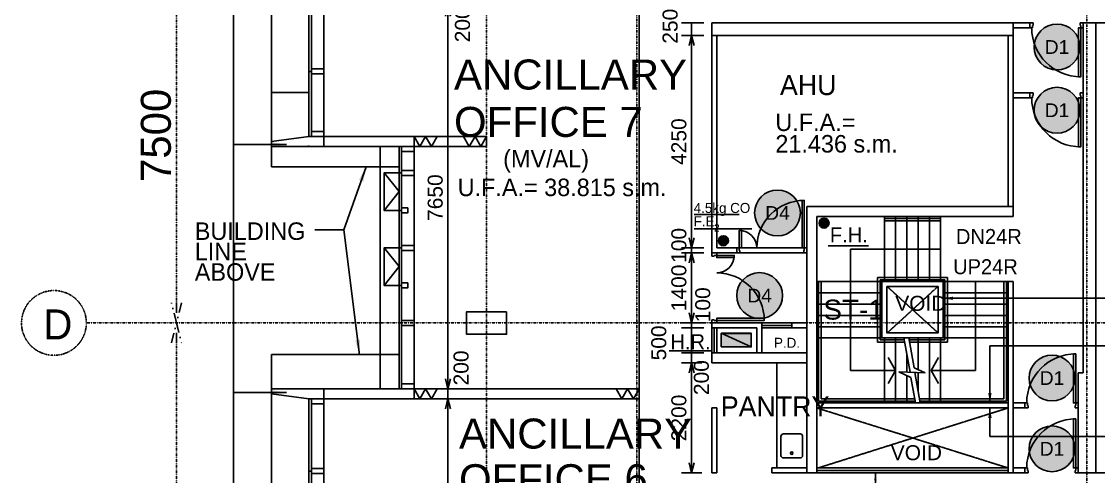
# Model space of a CAD drawing. Header units: millimetres. Extents: x 493 to 50177, y 313 to 55316.
# Drawn here: x 493 to 22018, y 29615 to 38711 of the extents above; entities that cross this region are included whole.
import ezdxf
from ezdxf.enums import TextEntityAlignment as Align

# ---------------------------------------------------------------- set-up
doc = ezdxf.new("R2010")
doc.units = ezdxf.units.MM
doc.linetypes.add('CENTER', pattern=[50.8, 31.75, -6.35, 6.35, -6.35])
doc.linetypes.add('DASHDOT', pattern=[1, 0.5, -0.25, 0, -0.25])
doc.layers.get('0').update_dxf_attribs({"color": 8})
doc.layers.get('Defpoints').update_dxf_attribs({"color": 8})
for name, color, linetype in [('DLN020__', 8, 'DASHDOT'), ('DLN030', 8, 'Continuous'), ('DLN040__', 8, 'Continuous'), ('DLN041_1', 8, 'Continuous'), ('DLN041__', 8, 'Continuous'), ('DLN061__1', 8, 'Continuous'), ('DLN210__', 8, 'Continuous'), ('DLN220__', 8, 'Continuous'), ('DLN240__', 8, 'Continuous'), ('DLN280__', 8, 'Continuous'), ('DLN314__', 8, 'Continuous'), ('DLN315__', 8, 'Continuous'), ('DLN324__', 8, 'Continuous'), ('DLN325-1', 8, 'Continuous'), ('DLN325__', 8, 'Continuous'), ('DLN327__', 8, 'CENTER'), ('DLN580__', 8, 'Continuous'), ('DLN581__', 8, 'Continuous'), ('DLN583__', 8, 'Continuous'), ('DLN740__', 8, 'Continuous'), ('FITBATH', 8, 'Continuous'), ('FITDOOR', 8, 'Continuous'), ('FS-10', 8, 'Continuous'), ('MARK', 8, 'Continuous')]:
    doc.layers.add(name, color=color, linetype=linetype)
doc.styles.add('ROMANS', font='swissl.ttf')
doc.styles.add('SWIS721LT450', font='swissl.ttf')
doc.styles.add('SWIS721LT750', font='swissl.ttf')
doc.styles.add('test_IAS_STRUCTURE$0$A_IAS_GRID$0$Standard', font='txt')
doc.dimstyles.new('INTDIM', dxfattribs={"dimscale": 200, "dimtxt": 2.25, "dimasz": 1.5, "dimexe": 1, "dimexo": 0, "dimgap": 1, "dimtad": 1, "dimdec": 0, "dimrnd": 1, "dimzin": 1, "dimdsep": 46, "dimtxsty": 'SWIS721LT450', "dimcen": 1, "dimclrd": 256, "dimclre": 256, "dimclrt": 256, "dimaunit": 1, "dimadec": 3, "dimazin": 0, "dimtfac": 1, "dimtdec": 0, "dimtix": 1, "dimtmove": 2, "dimatfit": 0, "dimfxl": 1, "dimtolj": 1, "dimtzin": 0, "dimarcsym": 0})

# ---------------------------------------------------------------- blocks, each defined once
blk = doc.blocks.new('DIMARR')
for p, q in [((-1, 0.25), (0, 0)), ((-1, 0), (0, 0)), ((0, 0), (-1, -0.25))]:
    blk.add_line(p, q)
blk = doc.blocks.new('*D237')
at = {"layer": 'Defpoints', "color": 0, "transparency": 16777216}
for p in [(3590, 32685), (5299, 32685), (5299, 22185)]:
    blk.add_point(p, dxfattribs=at)
at = {"layer": 'DLN020__', "lineweight": -2, "transparency": 16777216}
for p, q in [((5099, 32685), (3390, 32685)), ((3590, 22585), (3590, 32285)), ((5099, 22185), (3390, 22185))]:
    blk.add_line(p, q, dxfattribs=at)
at = {"layer": 'DLN020__', "lineweight": -2, "transparency": 16777216, "xscale": 400, "yscale": 400, "zscale": 400}
for p, rotation in [((3590, 32685), 90), ((3590, 22185), 270)]:
    blk.add_blockref('DIMARR', p, dxfattribs=dict(at, rotation=rotation))
at = {"layer": 'DLN020__', "transparency": 16777216, "insert": (3182, 27435), "char_height": 600, "attachment_point": 5, "rotation": 90, "style": 'SWIS721LT450'}
blk.add_mtext('\\A1;10500', dxfattribs=at)
blk = doc.blocks.new('*D238')
at = {"layer": 'Defpoints', "color": 0, "transparency": 16777216}
for p in [(3590, 40185), (5299, 40185), (5299, 32685)]:
    blk.add_point(p, dxfattribs=at)
at = {"layer": 'DLN020__', "lineweight": -2, "transparency": 16777216}
for p, q in [((5099, 40185), (3390, 40185)), ((3590, 33085), (3590, 39785)), ((5099, 32685), (3390, 32685))]:
    blk.add_line(p, q, dxfattribs=at)
at = {"layer": 'DLN020__', "lineweight": -2, "transparency": 16777216, "xscale": 400, "yscale": 400, "zscale": 400}
for p, rotation in [((3590, 40185), 90), ((3590, 32685), 270)]:
    blk.add_blockref('DIMARR', p, dxfattribs=dict(at, rotation=rotation))
at = {"layer": 'DLN020__', "transparency": 16777216, "insert": (3182, 36435), "char_height": 600, "attachment_point": 5, "rotation": 90, "style": 'SWIS721LT450'}
blk.add_mtext('\\A1;7500', dxfattribs=at)
blk = doc.blocks.new('*D284')
at = {"layer": 'Defpoints', "color": 0, "transparency": 16777216}
for p in [(9017, 39015), (9590, 39015), (9590, 31365)]:
    blk.add_point(p, dxfattribs=at)
at = {"layer": 'DLN030', "lineweight": -2, "transparency": 16777216}
for p, q in [((9390, 39015), (8817, 39015)), ((9017, 31565), (9017, 38815)), ((9390, 31365), (8817, 31365))]:
    blk.add_line(p, q, dxfattribs=at)
at = {"layer": 'DLN030', "lineweight": -2, "transparency": 16777216, "xscale": 200, "yscale": 200, "zscale": 200}
for p, rotation in [((9017, 39015), 90), ((9017, 31365), 270)]:
    blk.add_blockref('DIMARR', p, dxfattribs=dict(at, rotation=rotation))
at = {"layer": 'DLN030', "transparency": 16777216, "insert": (8763, 35190), "char_height": 300, "attachment_point": 5, "rotation": 90, "style": 'SWIS721LT450'}
blk.add_mtext('\\A1;7650', dxfattribs=at)
blk = doc.blocks.new('*D285')
at = {"layer": 'Defpoints', "color": 0, "transparency": 16777216}
for p in [(9581, 39215), (9008, 39015), (9581, 39015)]:
    blk.add_point(p, dxfattribs=at)
at = {"layer": 'DLN030', "lineweight": -2, "transparency": 16777216}
for p, q in [((9381, 39215), (8808, 39215)), ((9008, 39215), (9008, 39015)), ((9381, 39015), (8808, 39015))]:
    blk.add_line(p, q, dxfattribs=at)
at = {"layer": 'DLN030', "transparency": 16777216, "insert": (9308, 38646), "char_height": 300, "attachment_point": 5, "rotation": 90, "style": 'SWIS721LT450'}
blk.add_mtext('\\A1;200', dxfattribs=at)
blk = doc.blocks.new('*D310')
at = {"layer": 'Defpoints', "color": 0, "transparency": 16777216}
for p in [(9590, 31365), (9017, 31165), (9590, 31165)]:
    blk.add_point(p, dxfattribs=at)
at = {"layer": 'DLN030', "lineweight": -2, "transparency": 16777216}
for p, q in [((9390, 31365), (8817, 31365)), ((9017, 31365), (9017, 31165)), ((9390, 31165), (8817, 31165))]:
    blk.add_line(p, q, dxfattribs=at)
at = {"layer": 'DLN030', "transparency": 16777216, "insert": (9280, 31785), "char_height": 300, "attachment_point": 5, "rotation": 90, "style": 'SWIS721LT450'}
blk.add_mtext('\\A1;200', dxfattribs=at)
blk = doc.blocks.new('*D332')
at = {"layer": 'Defpoints', "color": 0, "transparency": 16777216}
for p in [(9017, 31165), (9590, 31165), (9590, 26179)]:
    blk.add_point(p, dxfattribs=at)
at = {"layer": 'DLN030', "lineweight": -2, "transparency": 16777216}
for p, q in [((9390, 31165), (8817, 31165)), ((9017, 26379), (9017, 30965)), ((9390, 26179), (8817, 26179))]:
    blk.add_line(p, q, dxfattribs=at)
at = {"layer": 'DLN030', "lineweight": -2, "transparency": 16777216, "xscale": 200, "yscale": 200, "zscale": 200}
for p, rotation in [((9017, 31165), 90), ((9017, 26179), 270)]:
    blk.add_blockref('DIMARR', p, dxfattribs=dict(at, rotation=rotation))
at = {"layer": 'DLN030', "transparency": 16777216, "insert": (8763, 28672), "char_height": 300, "attachment_point": 5, "rotation": 90, "style": 'SWIS721LT450'}
blk.add_mtext('\\A1;4986', dxfattribs=at)
blk = doc.blocks.new('DRNO')
at = {"layer": 'MARK'}
blk.add_circle((0, 0), 1, dxfattribs=at)
at = {"layer": 'MARK', "style": 'ROMANS'}
blk.add_attdef('DRNO', text='', height=0.6, dxfattribs=at).set_placement((0, 0), align=Align.MIDDLE)
blk = doc.blocks.new('DR1CL2')
at = {"layer": 'FITDOOR'}
for p, q in [((50, 0), (0, 0)), ((0, 0), (0, -25)), ((50, 0), (50, -50)), ((12, -25), (0, -25)), ((0, -75), (0, -100)), ((12, -75), (0, -75)), ((62.5, -100), (0, -100)), ((62.5, -50), (50, -50)), ((62.5, -50), (62.5, -100))]:
    blk.add_line(p, q, dxfattribs=at)
blk = doc.blocks.new('DR1CR2')
at = {"layer": 'FITDOOR'}
for p, q in [((-50, 0), (-50, -50)), ((-50, 0), (0, 0)), ((0, 0), (0, -25)), ((-62.5, -50), (-50, -50)), ((-62.5, -50), (-62.5, -100)), ((-62.5, -100), (0, -100)), ((-12, -25), (0, -25)), ((-12, -75), (0, -75)), ((0, -75), (0, -100))]:
    blk.add_line(p, q, dxfattribs=at)
blk = doc.blocks.new('*D371')
at = {"layer": 'Defpoints', "color": 0, "transparency": 16777216}
for p in [(14329, 38435), (13887, 34185), (14329, 34185)]:
    blk.add_point(p, dxfattribs=at)
at = {"layer": 'DLN030', "lineweight": -2, "transparency": 16777216}
for p, q in [((14129, 38435), (13687, 38435)), ((13887, 38235), (13887, 34385)), ((14129, 34185), (13687, 34185))]:
    blk.add_line(p, q, dxfattribs=at)
at = {"layer": 'DLN030', "lineweight": -2, "transparency": 16777216, "xscale": 200, "yscale": 200, "zscale": 200}
for p, rotation in [((13887, 38435), 90), ((13887, 34185), 270)]:
    blk.add_blockref('DIMARR', p, dxfattribs=dict(at, rotation=rotation))
at = {"layer": 'DLN030', "transparency": 16777216, "insert": (13633, 36310), "char_height": 300, "attachment_point": 5, "rotation": 90, "style": 'SWIS721LT450'}
blk.add_mtext('\\A1;4250', dxfattribs=at)
blk = doc.blocks.new('*D372')
at = {"layer": 'Defpoints', "color": 0, "transparency": 16777216}
for p in [(13887, 38685), (14329, 38685), (14329, 38435)]:
    blk.add_point(p, dxfattribs=at)
at = {"layer": 'DLN030', "lineweight": -2, "transparency": 16777216}
for p, q in [((14129, 38685), (13687, 38685)), ((13887, 38435), (13887, 38685)), ((14129, 38435), (13687, 38435))]:
    blk.add_line(p, q, dxfattribs=at)
at = {"layer": 'DLN030', "transparency": 16777216, "insert": (13458, 38617), "char_height": 300, "attachment_point": 5, "rotation": 90, "style": 'SWIS721LT450'}
blk.add_mtext('\\A1;250', dxfattribs=at)
blk = doc.blocks.new('*D373')
at = {"layer": 'Defpoints', "color": 0, "transparency": 16777216}
for p in [(13887, 34085), (14329, 34185), (14329, 34085)]:
    blk.add_point(p, dxfattribs=at)
at = {"layer": 'DLN030', "lineweight": -2, "transparency": 16777216}
for p, q in [((14129, 34185), (13687, 34185)), ((14129, 34085), (13687, 34085)), ((13887, 34185), (13887, 34085))]:
    blk.add_line(p, q, dxfattribs=at)
at = {"layer": 'DLN030', "transparency": 16777216, "insert": (13633, 34235), "char_height": 300, "attachment_point": 5, "rotation": 90, "style": 'SWIS721LT450'}
blk.add_mtext('\\A1;100', dxfattribs=at)
blk = doc.blocks.new('*D374')
at = {"layer": 'Defpoints', "color": 0, "transparency": 16777216}
for p in [(14329, 34085), (13887, 32685), (14329, 32685)]:
    blk.add_point(p, dxfattribs=at)
at = {"layer": 'DLN030', "lineweight": -2, "transparency": 16777216}
for p, q in [((14129, 34085), (13687, 34085)), ((13887, 33885), (13887, 32885)), ((14129, 32685), (13687, 32685))]:
    blk.add_line(p, q, dxfattribs=at)
at = {"layer": 'DLN030', "lineweight": -2, "transparency": 16777216, "xscale": 200, "yscale": 200, "zscale": 200}
for p, rotation in [((13887, 34085), 90), ((13887, 32685), 270)]:
    blk.add_blockref('DIMARR', p, dxfattribs=dict(at, rotation=rotation))
at = {"layer": 'DLN030', "transparency": 16777216, "insert": (13633, 33385), "char_height": 300, "attachment_point": 5, "rotation": 90, "style": 'SWIS721LT450'}
blk.add_mtext('\\A1;1400', dxfattribs=at)
blk = doc.blocks.new('*D375')
at = {"layer": 'Defpoints', "color": 0, "transparency": 16777216}
for p in [(14289, 32085), (13887, 31885), (14289, 31885)]:
    blk.add_point(p, dxfattribs=at)
at = {"layer": 'DLN030', "lineweight": -2, "transparency": 16777216}
for p, q in [((14089, 32085), (13687, 32085)), ((13887, 32085), (13887, 31885)), ((14089, 31885), (13687, 31885))]:
    blk.add_line(p, q, dxfattribs=at)
at = {"layer": 'DLN030', "transparency": 16777216, "insert": (14083, 31592), "char_height": 300, "attachment_point": 5, "rotation": 90, "style": 'SWIS721LT450'}
blk.add_mtext('\\A1;200', dxfattribs=at)
blk = doc.blocks.new('*D376')
at = {"layer": 'Defpoints', "color": 0, "transparency": 16777216}
for p in [(14289, 31885), (13887, 29685), (14289, 29685)]:
    blk.add_point(p, dxfattribs=at)
at = {"layer": 'DLN030', "lineweight": -2, "transparency": 16777216}
for p, q in [((14089, 31885), (13687, 31885)), ((13887, 31685), (13887, 29885)), ((14089, 29685), (13687, 29685))]:
    blk.add_line(p, q, dxfattribs=at)
at = {"layer": 'DLN030', "lineweight": -2, "transparency": 16777216, "xscale": 200, "yscale": 200, "zscale": 200}
for p, rotation in [((13887, 31885), 90), ((13887, 29685), 270)]:
    blk.add_blockref('DIMARR', p, dxfattribs=dict(at, rotation=rotation))
at = {"layer": 'DLN030', "transparency": 16777216, "insert": (13633, 30785), "char_height": 300, "attachment_point": 5, "rotation": 90, "style": 'SWIS721LT450'}
blk.add_mtext('\\A1;2200', dxfattribs=at)
blk = doc.blocks.new('MAGENTA')
at = {"layer": 'DLN314__'}
blk.add_line((-212508, -468222), (-212508, -468172), dxfattribs=at)
blk.add_lwpolyline([(-212458, -468472), (-212458, -468222), (-212558, -468222), (-212558, -468472)], close=True, dxfattribs=at)
blk = doc.blocks.new('w')
at = {"layer": 'DLN061__1'}
for p, q in [((-380707, -515975), (-380854, -515719)), ((-380707, -515975), (-380559, -515719)), ((-380411, -515975), (-380559, -515719)), ((-380411, -515975), (-380263, -515719))]:
    blk.add_line(p, q, dxfattribs=at)
blk = doc.blocks.new('A$C75032E79')
at = {"layer": 'DLN314__', "ltscale": 0.05}
blk.add_lwpolyline([(-750, 0), (0, 0), (0, 300), (-750, 300)], close=True, dxfattribs=at)
blk.add_lwpolyline([(-750, 300), (-375, 0), (0, 300)], dxfattribs=at)
blk = doc.blocks.new('MAGETA-2')
at = {"layer": 'DLN314__'}
blk.add_line((-211908, -468637), (-211908, -468587), dxfattribs=at)
blk.add_lwpolyline([(-211858, -468762), (-211858, -468637), (-211958, -468637), (-211958, -468762)], close=True, dxfattribs=at)
blk = doc.blocks.new('FSHR-V01')
at = {"layer": 'DLN580__'}
for p, q in [((0, 0), (600, -273)), ((0, 0), (600, 0)), ((0, -273), (0, 0)), ((600, 0), (600, -273)), ((600, -273), (0, -273))]:
    blk.add_line(p, q, dxfattribs=at)
blk = doc.blocks.new('SANSS-V01')
at = {"layer": 'FITBATH'}
blk.add_lwpolyline([(192, 482), (-192, 482, 0.414214), (-240, 434), (-240, 98, 0.414214), (-192, 50), (192, 50, 0.414214), (240, 98), (240, 434, 0.414214)], format="xyb", close=True, dxfattribs=at)
blk.add_circle((-144, 266), 24, dxfattribs=at)
blk = doc.blocks.new('*D418')
at = {"layer": 'Defpoints', "color": 0, "transparency": 16777216}
for p in [(13887, 32585), (14329, 32685), (14329, 32585)]:
    blk.add_point(p, dxfattribs=at)
at = {"layer": 'DLN030', "lineweight": -2, "transparency": 16777216}
for p, q in [((14129, 32685), (13687, 32685)), ((14129, 32585), (13687, 32585)), ((13887, 32685), (13887, 32585))]:
    blk.add_line(p, q, dxfattribs=at)
at = {"layer": 'DLN030', "transparency": 16777216, "insert": (14111, 33048), "char_height": 300, "attachment_point": 5, "rotation": 90, "style": 'SWIS721LT450'}
blk.add_mtext('\\A1;100', dxfattribs=at)
blk = doc.blocks.new('*D419')
at = {"layer": 'Defpoints', "color": 0, "transparency": 16777216}
for p in [(14329, 32585), (13887, 32085), (14329, 32085)]:
    blk.add_point(p, dxfattribs=at)
at = {"layer": 'DLN030', "lineweight": -2, "transparency": 16777216}
for p, q in [((14129, 32585), (13687, 32585)), ((13887, 32585), (13887, 32085)), ((14129, 32085), (13687, 32085))]:
    blk.add_line(p, q, dxfattribs=at)
at = {"layer": 'DLN030', "transparency": 16777216, "insert": (13231, 32285), "char_height": 300, "attachment_point": 5, "rotation": 90, "style": 'SWIS721LT450'}
blk.add_mtext('\\A1;500', dxfattribs=at)

msp = doc.modelspace()

# ---------------------------------------------------------------- hatches: boundary and pattern name
at = {"layer": 'FS-10'}
h = msp.add_hatch(color=256, dxfattribs=at)
edge = h.paths.add_edge_path()
edge.add_arc((21190.4, 38201.7), 458.3, 0, 360)
h = msp.add_hatch(color=256, dxfattribs=at)
edge = h.paths.add_edge_path()
edge.add_arc((21190.4, 36937.3), 458.3, 0, 360)
h = msp.add_hatch(color=256, dxfattribs=at)
edge = h.paths.add_edge_path()
edge.add_arc((15602.5, 34883.8), 458.3, 0, 360)
h = msp.add_hatch(color=256, dxfattribs=at)
edge = h.paths.add_edge_path()
edge.add_arc((16533.5, 34681.1), 100, 0, 360)
h = msp.add_hatch(color=256, dxfattribs=at)
edge = h.paths.add_edge_path()
edge.add_arc((14522.6, 34327.4), 100, 0, 360)
h = msp.add_hatch(color=256, dxfattribs=at)
edge = h.paths.add_edge_path()
edge.add_arc((15245.3, 33231.8), 458.3, 0, 360)
msp.add_hatch(color=256, dxfattribs=at).paths.add_polyline_path([(14479.8, 32204.2), (15079.8, 32204.2), (15079.8, 32476.9), (14479.8, 32476.9)])
msp.add_hatch(color=256, dxfattribs=at).paths.add_polyline_path([(14479.8, 32204.2), (15079.8, 32204.2), (15079.8, 32476.9), (14479.8, 32476.9)])
h = msp.add_hatch(color=256, dxfattribs=at)
edge = h.paths.add_edge_path()
edge.add_arc((21090.4, 31582.7), 458.3, 0, 360)
h = msp.add_hatch(color=256, dxfattribs=at)
edge = h.paths.add_edge_path()
edge.add_arc((21090.4, 30168.4), 458.3, 0, 360)

# ---------------------------------------------------------------- linework, layer by layer
at = {"layer": 'DLN020__'}
for p, q in [((9788.6, 5935), (9788.6, 51185)), ((9788.6, 5935), (9788.6, 51185)), ((12788.6, 5935), (12788.6, 51185)), ((21788.6, 5935), (21788.6, 51185)), ((1788.6, 32685), (45540.1, 32685))]:
    msp.add_line(p, q, dxfattribs=at)
msp.add_circle((1141, 32685), 647.6, dxfattribs=at)
at = {"layer": 'DLN210__'}
for p, q in [((5488.6, 39115), (5488.6, 36315)), ((6238.6, 37291.3), (5488.6, 37291.3)), ((5488.6, 31265), (5488.6, 26965))]:
    msp.add_line(p, q, dxfattribs=at)
for points in [[(6538.6, 36415), (6288.6, 36415), (6238.6, 36415), (5488.6, 36315), (5488.6, 36215), (6538.6, 36215)], [(6538.6, 31365), (5488.6, 31365), (5488.6, 31265), (6238.6, 31165), (6538.6, 31165)]]:
    msp.add_lwpolyline(points, close=True, dxfattribs=at)
at = {"layer": 'DLN220__', "ltscale": 0.05}
for p, q in [((12838.6, 31365), (12838.6, 39015)), ((27788.6, 38685), (21788.6, 38685)), ((5488.6, 35805), (5488.6, 36215)), ((8038.6, 35805), (5488.6, 35805)), ((5488.6, 32055), (8038.6, 32055)), ((5488.6, 32055), (5488.6, 31365)), ((12838.6, 31365), (12838.6, 24768.7)), ((21963.6, 29685), (27788.6, 29685))]:
    msp.add_line(p, q, dxfattribs=at)
at = {"layer": 'DLN220__'}
for p, q in [((20313.6, 38685), (20648.6, 38685)), ((20313.6, 38585), (20648.6, 38585)), ((20648.6, 38585), (20648.6, 38685)), ((14288.6, 38435), (14288.6, 34085)), ((14388.6, 38435), (14388.6, 34185)), ((20213.6, 35010), (20213.6, 38435)), ((20313.6, 35010), (20313.6, 38435)), ((20313.6, 37285), (20313.6, 37385)), ((20313.6, 37385), (20313.6, 37385)), ((20313.6, 37285), (20313.6, 37285)), ((20313.6, 37285), (20648.6, 37285)), ((20648.6, 37285), (20648.6, 37185)), ((20313.6, 37185), (20648.6, 37185)), ((8338.6, 36415), (9788.6, 36415)), ((9788.6, 36413.2), (9788.6, 36213.2)), ((8338.6, 36215), (9788.6, 36215)), ((14788.6, 34085), (14288.6, 34085)), ((14788.6, 34185), (14388.6, 34185)), ((14788.6, 34185), (14788.6, 34085)), ((14838.6, 34185), (16138.6, 34185)), ((14851.1, 34085), (16126.1, 34085)), ((16188.8, 33885), (16188.8, 33885)), ((17688.6, 33510), (18913.6, 33510)), ((17688.6, 32385), (17688.6, 33510)), ((18913.6, 33510), (18913.6, 32385)), ((20213.6, 33510), (20213.6, 29685)), ((20213.6, 33510), (20313.6, 33510)), ((20313.6, 29685), (20313.6, 33510)), ((14288.6, 32585), (14288.6, 32685)), ((14288.6, 32685), (15288.6, 32685)), ((14288.6, 32085), (14288.6, 32585)), ((14288.6, 32585), (15188.6, 32585)), ((14338.6, 32085), (14338.6, 32585)), ((14388.6, 32085), (14388.6, 32585)), ((15188.6, 32585), (15188.6, 32085)), ((15288.6, 32085), (15288.6, 32685)), ((15888.6, 32585), (15888.6, 32685)), ((15888.6, 32685), (16188.6, 32685)), ((15888.6, 32585), (16188.6, 32585)), ((18913.6, 32385), (17688.6, 32385)), ((15588.6, 31885), (15588.6, 29785)), ((8338.6, 31365), (12838.6, 31365)), ((12838.6, 31165), (12838.6, 31365)), ((8338.6, 31165), (12838.6, 31165)), ((20213.6, 31085), (16388.6, 31085)), ((20313.6, 31085), (20548.6, 31085)), ((20548.6, 30985), (20548.6, 31085)), ((14288.6, 29685), (14288.6, 30985)), ((14288.6, 30985), (14388.6, 30985)), ((14388.6, 29685), (14388.6, 30985)), ((20213.6, 30985), (16388.6, 30985)), ((20313.6, 30985), (20548.6, 30985)), ((16188.6, 29785), (15488.6, 29785)), ((15488.6, 29785), (15488.6, 29685)), ((20313.6, 29785), (20548.6, 29785)), ((14388.6, 29685), (14288.6, 29685)), ((16188.6, 29685), (15488.6, 29685)), ((20548.6, 29685), (20213.6, 29685))]:
    msp.add_line(p, q, dxfattribs=at)
at = {"layer": 'DLN240__'}
for p, q in [((17738.6, 33510), (17738.6, 34810)), ((18863.6, 34775), (17738.6, 34775)), ((18863.6, 34725), (17738.6, 34725)), ((17963.6, 33510), (17963.6, 34810)), ((18188.6, 33510), (18188.6, 34810)), ((18413.6, 33510), (18413.6, 34810)), ((18638.6, 33510), (18638.6, 34810)), ((18863.6, 33510), (18863.6, 34810)), ((18863.6, 34160), (17063.6, 34160)), ((17063.6, 31735), (17063.6, 34160)), ((18998.6, 33595), (17603.6, 33595)), ((17603.6, 33595), (17603.6, 32300)), ((18998.6, 33595), (18998.6, 32300)), ((16388.6, 33510), (17688.6, 33510)), ((16423.6, 33510), (16423.6, 31120)), ((16473.6, 33510), (16473.6, 31170)), ((18948.6, 33545), (17653.6, 33545)), ((17653.6, 33545), (17653.6, 32350)), ((20213.6, 33510), (18913.6, 33510)), ((18948.6, 33545), (18948.6, 32350)), ((19563.6, 33510), (19563.6, 31735)), ((20128.6, 33510), (20128.6, 31170)), ((20178.6, 33510), (20178.6, 31120)), ((16388.6, 33285), (17688.6, 33285)), ((20213.6, 33285), (18913.6, 33285)), ((16388.6, 33060), (17688.6, 33060)), ((20213.6, 33060), (18913.6, 33060)), ((16388.6, 32835), (17688.6, 32835)), ((20213.6, 32835), (18913.6, 32835)), ((16388.6, 32610), (17688.6, 32610)), ((20213.6, 32610), (18913.6, 32610)), ((16388.6, 32385), (17688.6, 32385)), ((18144.4, 32300), (17603.6, 32300)), ((18135.5, 32350), (17653.6, 32350)), ((17738.6, 32385), (17738.6, 31085)), ((17963.6, 32385), (17963.6, 31085)), ((18129.2, 32385), (18251.4, 31698.3)), ((18226.1, 32385), (18332.4, 31787.6)), ((18948.6, 32350), (18232.4, 32350)), ((18998.6, 32300), (18241.3, 32300)), ((18413.6, 32385), (18413.6, 31749.9)), ((18638.6, 32385), (18638.6, 31085)), ((18863.6, 32385), (18863.6, 31085)), ((20213.6, 32385), (18913.6, 32385)), ((17963.6, 31735), (17816.2, 31994.6)), ((18188.6, 32051), (18188.6, 31701.1)), ((18188.6, 32051), (18188.6, 31701.1)), ((18676.1, 31735), (18823.6, 31994.6)), ((17963.6, 31735), (17063.6, 31735)), ((17963.6, 31735), (17816.2, 31475.4)), ((18553.6, 31685), (18030.4, 31708)), ((18030.4, 31708), (18269.4, 31597.1)), ((18553.6, 31685), (18030.4, 31708)), ((18030.4, 31708), (18269.4, 31597.1)), ((18332.4, 31787.6), (18553.6, 31685)), ((18349.1, 31694), (18457.4, 31085)), ((18413.6, 31691.1), (18413.6, 31330.8)), ((18413.6, 31691.1), (18413.6, 31330.8)), ((19563.6, 31735), (18676.1, 31735)), ((18676.1, 31735), (18823.6, 31475.4)), ((18188.6, 31634.6), (18188.6, 31085)), ((18269.4, 31597.1), (18360.5, 31085)), ((18354.2, 31120), (16423.6, 31120)), ((18345.3, 31170), (16473.6, 31170)), ((20128.6, 31170), (18442.3, 31170)), ((20178.6, 31120), (18451.1, 31120))]:
    msp.add_line(p, q, dxfattribs=at)
at = {"layer": 'DLN280__'}
for p, q in [((20313.6, 38685), (14288.6, 38685)), ((14288.6, 38685), (14288.6, 38435)), ((20313.6, 38685), (14288.6, 38685)), ((20313.6, 38435), (20313.6, 38685)), ((21963.6, 38685), (21713.6, 38685)), ((21713.6, 31685), (21713.6, 38685)), ((21788.6, 38685), (21788.6, 38685)), ((21963.6, 29685), (21963.6, 38685)), ((20313.6, 38435), (14288.6, 38435)), ((20313.6, 38435), (14538.6, 38435)), ((16188.6, 35010), (16188.6, 29685)), ((20313.6, 35010), (16188.6, 35010)), ((20313.6, 34810), (20313.6, 35010)), ((16388.6, 34810), (20313.6, 34810)), ((16388.6, 34810), (16388.6, 29685)), ((14288.6, 32085), (16188.6, 32085)), ((14288.6, 31885), (14288.6, 32085)), ((14288.6, 31885), (14288.6, 32085)), ((14288.6, 31885), (16188.6, 31885)), ((21613.6, 29685), (21613.6, 31685)), ((21713.6, 31685), (21613.6, 31685)), ((8038.6, 31365), (8038.6, 31365)), ((8338.6, 31365), (8338.6, 31165)), ((16388.6, 29685), (16188.6, 29685)), ((21963.6, 29685), (21613.6, 29685)), ((21788.6, 29685), (21788.6, 29685))]:
    msp.add_line(p, q, dxfattribs=at)
for points in [[(8338.6, 36415), (6538.6, 36415), (6538.6, 36215), (8338.6, 36215)], [(10188.6, 32910), (9388.6, 32910), (9388.6, 32460), (10188.6, 32460)], [(8338.6, 31365), (8088.6, 31365), (6538.6, 31365), (6538.6, 31165), (8338.6, 31165)]]:
    msp.add_lwpolyline(points, close=True, dxfattribs=at)
at = {"layer": 'DLN314__'}
for p, q in [((6238.6, 36415), (6238.6, 39015)), ((6288.6, 36415), (6288.6, 39015)), ((6538.6, 36415), (6538.6, 39015)), ((6229.9, 36228.1), (6229.9, 36229.9)), ((7658.6, 31365), (7658.6, 36215)), ((8038.6, 31365), (8038.6, 36215)), ((8088.6, 31365), (8088.6, 36215)), ((8338.6, 31365), (8338.6, 36215)), ((6238.6, 26839.3), (6238.6, 31165.7)), ((6238.6, 31165.7), (6238.6, 26839.3)), ((6288.6, 31165), (6288.6, 26839.3)), ((6538.6, 31165.7), (6538.6, 26745.2))]:
    msp.add_line(p, q, dxfattribs=at)
for points in [[(6538.6, 36515), (6288.6, 36515), (6288.6, 36415), (6538.6, 36415)], [(8338.6, 36215), (8088.6, 36215), (8088.6, 36115), (8338.6, 36115)], [(8338.6, 31465), (8088.6, 31465), (8088.6, 31365), (8338.6, 31365)], [(6538.6, 31165), (6288.6, 31165), (6288.6, 31065), (6538.6, 31065)]]:
    msp.add_lwpolyline(points, close=True, dxfattribs=at)
at = {"layer": 'DLN315__'}
msp.add_line((16188.8, 33985), (16188.8, 33885), dxfattribs=at)
at = {"layer": 'DLN324__'}
for p, q in [((16388.6, 29785), (20213.6, 29785)), ((16388.6, 29735), (20213.6, 29735)), ((16388.6, 29685), (20213.6, 29685))]:
    msp.add_line(p, q, dxfattribs=at)
at = {"layer": 'DLN325__'}
for p, q in [((20648.6, 38585), (20648.6, 38685)), ((20548.6, 29785), (20548.6, 29685))]:
    msp.add_line(p, q, dxfattribs=at)
at = {"layer": 'DLN325__', "ltscale": 0.3}
for p, q in [((15288.6, 32685), (15888.6, 32685)), ((15288.6, 32635), (15888.6, 32635)), ((15288.6, 32585), (15888.6, 32585))]:
    msp.add_line(p, q, dxfattribs=at)
at = {"layer": 'DLN325__'}
for points in [[(21618.6, 37605), (21663.6, 37605), (21663.6, 38585), (21618.6, 38585)], [(21618.6, 36205), (21663.6, 36205), (21663.6, 37185), (21618.6, 37185)], [(21518.6, 32065), (21563.6, 32065), (21563.6, 31085), (21518.6, 31085)], [(21518.6, 30765), (21563.6, 30765), (21563.6, 29785), (21518.6, 29785)]]:
    msp.add_lwpolyline(points, close=True, dxfattribs=at)
for points in [[(16138.6, 34185), (16138.6, 35135), (16093.6, 35135), (16093.6, 34185), (16138.6, 34185)], [(14838.6, 34185), (14883.6, 34185), (14883.6, 34535), (14838.7, 34535), (14838.6, 34185)], [(14388.7, 34035), (14388.6, 33990), (14738.6, 33990), (14738.6, 34035), (14388.7, 34035)], [(14388.6, 32735), (15338.6, 32735), (15338.6, 32780), (14388.6, 32780), (14388.6, 32735)]]:
    msp.add_lwpolyline(points, dxfattribs=at)
for centre, radius, start, end in [((21663.6, 38585), 980, 180, 270), ((21663.6, 37185), 980, 180, 270), ((16138.6, 34185), 950, 90, 180), ((14838.6, 34185), 350, 0, 90), ((14388.6, 34035), 350, 270, 0), ((14388.6, 32735), 950, 360, 90), ((21563.6, 31085), 980, 90, 180), ((21563.6, 29785), 980, 90, 180)]:
    msp.add_arc(centre, radius, start, end, dxfattribs=at)
at = {"layer": 'DLN327__', "ltscale": 0.02}
for p, q in [((17797.5, 33410), (18813.6, 32485)), ((18804.8, 33410), (17797.5, 32485)), ((16388.6, 30985), (20213.6, 29785)), ((16413.6, 29785), (20213.6, 30985))]:
    msp.add_line(p, q, dxfattribs=at)
at = {"layer": 'DLN581__'}
for centre in [(16533.5, 34681.1), (14522.6, 34327.4)]:
    msp.add_circle(centre, 100, dxfattribs=at)
at = {"layer": 'FITDOOR'}
msp.add_lwpolyline([(17788.6, 33410), (18813.6, 33410), (18813.6, 32485), (17788.6, 32485)], close=True, dxfattribs=at)
at = {"layer": 'FS-10'}
for p, q in [((13935.8, 34854.6), (14837.4, 34854.6)), ((13935.8, 34566.8), (15092.8, 34566.8)), ((16612.8, 34226.4), (17421.8, 34226.4)), ((13434.7, 32128), (14272.8, 32128)), ((13434.7, 32128), (14272.8, 32128))]:
    msp.add_line(p, q, dxfattribs=at)
msp.add_lwpolyline([(14479.8, 32204.2), (15079.8, 32204.2), (15079.8, 32476.9), (14479.8, 32476.9)], close=True, dxfattribs=at)
msp.add_lwpolyline([(14479.8, 32204.2), (15079.8, 32204.2), (15079.8, 32476.9), (14479.8, 32476.9)], close=True, dxfattribs=at)
for centre, radius in [((21190.4, 38201.7), 458.3), ((21190.4, 36937.3), 458.3), ((15602.5, 34883.8), 458.3), ((16533.5, 34681.1), 100), ((14522.6, 34327.4), 100), ((15245.3, 33231.8), 458.3), ((21090.4, 31582.7), 458.3), ((21090.4, 30168.4), 458.3)]:
    msp.add_circle(centre, radius, dxfattribs=at)

# ---------------------------------------------------------------- block references
at = {"layer": 'DLN061__1', "xscale": 0.78125, "yscale": 0.78125, "zscale": 0.78125}
for p in [(305881.2, 439320.8), (306869.3, 439320.8), (305881.2, 434270.8), (309919.3, 434270.8)]:
    msp.add_blockref('w', p, dxfattribs=at)
at = {"layer": 'DLN314__', "rotation": 90}
for name, p in [('MAGENTA', (-461933.3, 250222.5)), ('MAGENTA', (-460133.3, 248192.5)), ('MAGETA-2', (-460548.2, 246842.8)), ('MAGENTA', (-460133.3, 246692.5)), ('MAGETA-2', (-460548.2, 245342.8)), ('MAGENTA', (-460133.3, 245192.5)), ('MAGENTA', (-461933.3, 242231.1))]:
    msp.add_blockref(name, p, dxfattribs=at)
at = {"layer": 'DLN314__', "ltscale": 0.05, "rotation": 90}
for p in [(8038.6, 35685), (8038.6, 34185)]:
    msp.add_blockref('A$C75032E79', p, dxfattribs=at)
at = {"layer": 'DLN325-1', "xscale": 458.3333333333333, "yscale": 458.3333333333333, "zscale": 458.3333333333333}
for p in [(21190.4, 38201.7), (21190.4, 36937.3)]:
    msp.add_blockref('DRNO', p, dxfattribs=at).add_auto_attribs({'DRNO': 'D1'})
at = {"layer": 'DLN325-1'}
ref = msp.add_blockref('DRNO', (15602.5, 34883.8), dxfattribs=dict(at, xscale=-458.3333333333333, yscale=458.3333333333333, zscale=458.3333333333333, rotation=180))
ref.add_attrib('DRNO', 'D4', dxfattribs={"layer": 'MARK', "height": 275, "style": 'ROMANS'}).set_placement((15602.5, 34883.8), align=Align.MIDDLE)
ref = msp.add_blockref('DRNO', (15245.3, 33231.8), dxfattribs=dict(at, xscale=-458.3333333333333, yscale=458.3333333333333, zscale=458.3333333333333, rotation=180))
ref.add_attrib('DRNO', 'D4', dxfattribs={"layer": 'MARK', "height": 275, "style": 'ROMANS'}).set_placement((15245.3, 33231.8), align=Align.MIDDLE)
ref = msp.add_blockref('DRNO', (21090.4, 31582.7), dxfattribs=dict(at, xscale=-458.3333333333333, yscale=458.3333333333333, zscale=458.3333333333333, rotation=180))
ref.add_attrib('DRNO', 'D1', dxfattribs={"layer": 'MARK', "height": 275, "style": 'ROMANS'}).set_placement((21090.4, 31582.7), align=Align.MIDDLE)
ref = msp.add_blockref('DRNO', (21090.4, 30168.4), dxfattribs=dict(at, xscale=-458.3333333333333, yscale=458.3333333333333, zscale=458.3333333333333, rotation=180))
ref.add_attrib('DRNO', 'D1', dxfattribs={"layer": 'MARK', "height": 275, "style": 'ROMANS'}).set_placement((21090.4, 30168.4), align=Align.MIDDLE)
at = {"layer": 'DLN325__', "rotation": 180.00000000667}
for name, p in [('DR1CR2', (20648.6, 38585)), ('DR1CL2', (21713.6, 38585)), ('DR1CR2', (20648.6, 37185)), ('DR1CL2', (21713.6, 37185))]:
    msp.add_blockref(name, p, dxfattribs=at)
at = {"layer": 'DLN325__', "extrusion": (0, 0, -1), "zscale": -1, "rotation": 90}
for name, p in [('DR1CR2', (-14388.6, 34085)), ('DR1CL2', (-14388.6, 32685))]:
    msp.add_blockref(name, p, dxfattribs=at)
at = {"layer": 'DLN325__', "extrusion": (0, 0, -1), "zscale": -1}
for name, p in [('DR1CR2', (-14788.6, 34185)), ('DR1CL2', (-16188.6, 34185))]:
    msp.add_blockref(name, p, dxfattribs=at)
at = {"layer": 'DLN325__', "xscale": -1, "rotation": 359.9999999933299}
for name, p in [('DR1CR2', (20548.6, 31085)), ('DR1CL2', (21613.6, 31085)), ('DR1CR2', (20548.6, 29785)), ('DR1CL2', (21613.6, 29785))]:
    msp.add_blockref(name, p, dxfattribs=at)
at = {"layer": 'DLN583__', "rotation": 180}
msp.add_blockref('FSHR-V01', (15079.8, 32204.2), dxfattribs=at)
at = {"layer": 'DLN740__', "rotation": 90}
msp.add_blockref('SANSS-V01', (16154.6, 30225), dxfattribs=at)

# ---------------------------------------------------------------- texts
at = {"layer": 'DLN020__', "insert": (930.1, 32955.8), "char_height": 600, "width": 17069.008, "attachment_point": 1, "style": 'test_IAS_STRUCTURE$0$A_IAS_GRID$0$Standard'}
msp.add_mtext('D', dxfattribs=at)
at = {"layer": 'DLN040__', "insert": (3956.3, 33523.3), "char_height": 350, "width": 2611.915, "attachment_point": 7, "line_spacing_factor": 0.7, "style": 'SWIS721LT750'}
msp.add_mtext('{\\fUnivers|b0|i0|c0|p34;BUILDING LINE ABOVE}', dxfattribs=at)
at = {"layer": 'DLN040__', "char_height": 300, "width": 2344.012, "attachment_point": 1, "style": 'SWIS721LT750'}
for s, insert in [('{\\fUnivers|b0|i0|c0|p34;DN24R}', (19169.6, 34562.4)), ('{\\fUnivers|b0|i0|c0|p34;UP24R}', (19112.5, 33959.1))]:
    msp.add_mtext(s, dxfattribs=dict(at, insert=insert))
at = {"layer": 'DLN041_1', "style": 'SWIS721LT750'}
for s, p in [('ANCILLARY', (9137.6, 37351.8)), ('OFFICE 7', (9137.6, 36404.1)), ('ANCILLARY', (9238.2, 30172.7)), ('OFFICE 6', (9238.2, 29259.7))]:
    msp.add_text(s, height=600, dxfattribs=at).set_placement(p)
at = {"layer": 'DLN041_1', "char_height": 350, "attachment_point": 7, "style": 'SWIS721LT750'}
for s, insert, width in [('{\\fUnivers|b0|i0|c0|p34;U.F.A.= }', (15560, 36517.2), 7280.208), ('{\\fUnivers|b0|i0|c0|p34;21.436 s.m.}', (15560, 36086.7), 7280.208), ('{\\fUnivers|b0|i0|c0|p34;(MV/AL)}', (10119.6, 35690.4), 9007.441), ('{\\fUnivers|b0|i0|c0|p34;U.F.A.= 38.815 s.m.}', (9209.9, 35215.4), 7280.208)]:
    msp.add_mtext(s, dxfattribs=dict(at, insert=insert, width=width))
at = {"layer": 'DLN041__', "style": 'SWIS721LT750'}
for p in [(17955.8, 32926.8), (17866.5, 29940.3)]:
    msp.add_text('VOID', height=300, dxfattribs=at).set_placement(p)
for s, insert, char_height, width, attachment_point in [('{\\fUnivers|b0|i0|c0|p34;AHU}', (15652.6, 37235), 400, 1747.501, 7), ('ST-1', (16518.4, 32745.3), 400, 1747.501, 7), ('{\\fUnivers|b0|i0|c0|p34;P.D.}', (15533.6, 32387.8), 200, 539.795, 1)]:
    msp.add_mtext(s, dxfattribs=dict(at, insert=insert, char_height=char_height, width=width, attachment_point=attachment_point))
at = {"layer": 'DLN220__', "ltscale": 0.05, "insert": (14469.7, 30815.6), "char_height": 400, "width": 1747.501, "attachment_point": 7, "style": 'SWIS721LT750'}
msp.add_mtext('{\\fUnivers|b0|i0|c0|p34;PANTRY}', dxfattribs=at)
at = {"layer": 'DLN581__', "insert": (13928.6, 34617), "char_height": 200, "width": 1224.976, "attachment_point": 7, "line_spacing_factor": 0.8, "style": 'SWIS721LT750'}
msp.add_mtext('{\\fUnivers|b0|i0|c0|p34;4.5kg CO  F.E.}', dxfattribs=at)
at = {"layer": 'DLN581__', "attachment_point": 7, "style": 'SWIS721LT750'}
for s, insert, char_height, width in [('{\\fUnivers|b0|i0|c0|p34;2}', (14334.1, 34510.5), 150, 179.706), ('{\\fUnivers|b0|i0|c0|p34;F.H.}', (16650.8, 34296.5), 300, 1747.929)]:
    msp.add_mtext(s, dxfattribs=dict(at, insert=insert, char_height=char_height, width=width))
at = {"layer": 'DLN583__', "insert": (13463.2, 32159.3), "char_height": 300, "width": 2017.309, "attachment_point": 7, "style": 'SWIS721LT750'}
msp.add_mtext('{\\fUnivers|b0|i0|c0|p34;H.R.}', dxfattribs=at)

# ---------------------------------------------------------------- dimensions: what is measured, and where the dimension line sits
at = {"layer": 'DLN020__'}
for base, p1, p2, picture, middle in [((3590.4, 40185), (5298.7, 32685), (5298.7, 40185), '*D238', (3182.1, 36435)), ((3590.4, 32685), (5298.7, 22185), (5298.7, 32685), '*D237', (3182.1, 27435))]:
    dim = msp.add_linear_dim(base=base, p1=p1, p2=p2, angle=90, dimstyle='INTDIM', override={"dimscale": 1, "dimtxt": 600, "dimasz": 400, "dimexe": 200, "dimexo": 200, "dimgap": 100, "dimrnd": 0, "dimzin": 0, "dimblk": 'DIMARR', "dimcen": 200, "dimclrt": 256}, dxfattribs=at)
    dim.commit()
    dim.dimension.update_dxf_attribs({"geometry": picture, "text_midpoint": middle})
at = {"layer": 'DLN030'}
for base, p1, p2, picture, middle in [((9008, 39015), (9581.3, 39215), (9581.3, 39015), '*D285', (9307.6, 38646.5)), ((13887.3, 38685), (14328.7, 38435), (14328.7, 38685), '*D372', (13457.9, 38617.5)), ((13887.3, 34084.9), (14328.7, 34184.9), (14328.7, 34084.9), '*D373', (13633.1, 34234.9)), ((13887.3, 32585), (14328.7, 32685), (14328.7, 32585), '*D418', (14110.8, 33047.8)), ((13887.3, 32085), (14328.7, 32585), (14328.7, 32085), '*D419', (13230.9, 32285)), ((9016.7, 31165), (9590, 31365), (9590, 31165), '*D310', (9279.8, 31785.1)), ((13887.3, 31885), (14288.6, 32085), (14288.6, 31885), '*D375', (14082.7, 31592.2))]:
    dim = msp.add_linear_dim(base=base, p1=p1, p2=p2, angle=90, dimstyle='INTDIM', override={"dimscale": 1, "dimtxt": 300, "dimasz": 200, "dimexe": 200, "dimexo": 200, "dimgap": 100, "dimrnd": 0, "dimzin": 0, "dimblk": 'DIMARR', "dimcen": 200, "dimclrt": 256}, dxfattribs=at)
    dim.commit()
    dim.dimension.update_dxf_attribs({"geometry": picture, "text_midpoint": middle, "dimtype": 160})
for base, p1, p2, angle, picture, middle in [((9016.7, 39015), (9590, 31365), (9590, 39015), 270, '*D284', (8762.5, 35190)), ((13887.3, 34185), (14328.7, 38435), (14328.7, 34185), 270, '*D371', (13633.1, 36310)), ((13887.3, 32685), (14328.7, 34085), (14328.7, 32685), 90, '*D374', (13633.1, 33385)), ((13887.3, 29685), (14288.6, 31885), (14288.6, 29685), 90, '*D376', (13633.1, 30785)), ((9016.7, 31165), (9590, 26178.7), (9590, 31165), 90, '*D332', (8762.5, 28671.9))]:
    dim = msp.add_linear_dim(base=base, p1=p1, p2=p2, angle=angle, dimstyle='INTDIM', override={"dimscale": 1, "dimtxt": 300, "dimasz": 200, "dimexe": 200, "dimexo": 200, "dimgap": 100, "dimrnd": 0, "dimzin": 0, "dimblk": 'DIMARR', "dimcen": 200, "dimclrt": 256}, dxfattribs=at)
    dim.commit()
    dim.dimension.update_dxf_attribs({"geometry": picture, "text_midpoint": middle})

# ---------------------------------------------------------------- leaders
at = {"layer": 'DLN040__'}
for points, override in [([(5792.2, 39156), (4726.7, 39156), (4726.7, 26055.8)], {"dimtad": 0}), ([(5792.2, 36250.9), (4726.7, 36250.9), (4726.7, 26055.8)], {"dimtad": 0}), ([(7381, 35807.5), (6936.3, 34549), (6352.5, 34549)], {"dimgap": 1, "dimtad": 0}), ([(7247.9, 32047.5), (6936.3, 34549)], {"dimgap": 1, "dimtad": 0}), ([(5792.2, 31292.7), (4726.7, 31292.7), (4726.7, 26055.8)], {"dimtad": 0}), ([(17559.8, 29685), (17559.8, 28123.9)], {"dimscale": 1, "dimtxt": 300, "dimasz": 150, "dimexe": 200, "dimexo": 200, "dimgap": 20, "dimtad": 0, "dimdec": 1, "dimrnd": 0, "dimzin": 0, "dimcen": 200, "dimclrt": 256, "dimtdec": 1})]:
    msp.add_leader(points, dimstyle='INTDIM', override=override, dxfattribs=at)
at = {"layer": 'DLN041__'}
for points in [[(18913.6, 33177.7), (22207.6, 33177.7)], [(19849.1, 31085), (19849.1, 32230.1), (22259.6, 32230.1)], [(19849.1, 30985), (19849.1, 30412.4), (22259.6, 30412.4)]]:
    msp.add_leader(points, dimstyle='INTDIM', override={"dimscale": 1, "dimtxt": 300, "dimasz": 200, "dimexe": 200, "dimexo": 200, "dimgap": 100, "dimtad": 0, "dimrnd": 0, "dimzin": 0, "dimcen": 200, "dimclrt": 256}, dxfattribs=at)

doc.saveas('drawing.dxf')
